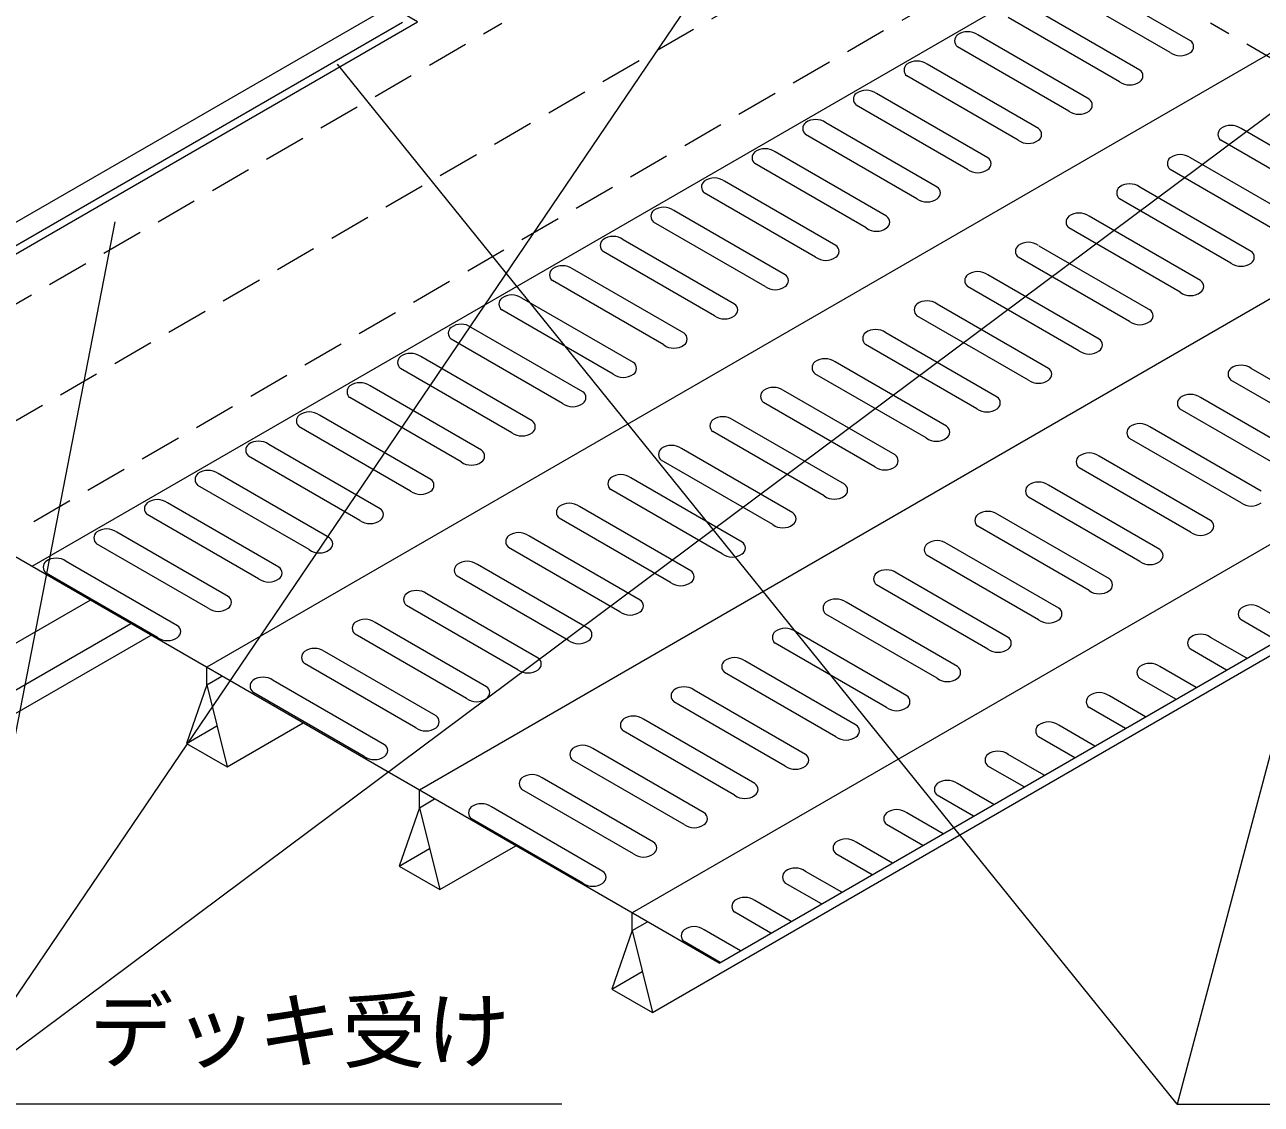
# Model space of a CAD drawing. Units: millimetres, scale not verified. Extents: x -282 to 282, y -197 to 197.
# Drawn here: x 26.19 to 63.19, y -12.12 to 20.18 of the extents above; entities that cross this region are included whole.
import ezdxf
from ezdxf.enums import TextEntityAlignment as Align

# ---------------------------------------------------------------- set-up
doc = ezdxf.new("R2010")
doc.units = ezdxf.units.MM
doc.header["$LTSCALE"] = 0.5
doc.linetypes.add('USER3', pattern=[3.75, 2.5, -1.25])
doc.layers.add('0-1_M2-1-0', color=7, linetype='Continuous', lineweight=18)
doc.styles.add('ＭＳ ゴシック', font='')
doc.styles.get('ＭＳ ゴシック').set_extended_font_data('MS Gothic')

msp = doc.modelspace()

# ---------------------------------------------------------------- linework, layer by layer
at = {"layer": '0-1_M2-1-0', "linetype": 'USER3'}
for p, q in [((60.0122, 24.6833), (25.2699, 4.6248)), ((51.0705, 22.8458), (22.3903, 6.2873)), ((25.3062, 11.4708), (40.4617, 20.2208)), ((76.8347, 11.4708), (61.6793, 20.2208))]:
    msp.add_line(p, q, dxfattribs=at)
at = {"layer": '0-1_M2-1-0'}
for p, q in [((61.1414, 24.0259), (26.3991, 3.9674)), ((61.0731, 19.6958), (57.7389, 21.6208)), ((60.4668, 19.3458), (57.1336, 21.2703)), ((25.3062, 13.9208), (37.4882, 20.9541)), ((59.5575, 18.8208), (56.2233, 20.7458)), ((58.9513, 18.4708), (55.618, 20.3953)), ((25.3062, 13.2208), (37.4882, 20.2541)), ((64.8619, 20.1333), (31.6352, 0.9498)), ((58.042, 17.9458), (54.7078, 19.8708)), ((57.4358, 17.5958), (54.1025, 19.5203)), ((23.7459, -12.115), (65.3498, 18.9222)), ((56.5264, 17.0708), (53.1922, 18.9958)), ((55.9202, 16.7208), (52.5869, 18.6453)), ((54.4047, 15.8458), (51.0714, 17.7703)), ((55.0109, 16.1958), (51.6767, 18.1208)), ((53.4953, 15.3208), (50.1611, 17.2458)), ((65.9228, 15.1458), (62.5886, 17.0708)), ((52.8891, 14.9708), (49.5558, 16.8953)), ((65.3166, 14.7958), (61.9833, 16.7203)), ((71.2272, 16.4583), (38.0005, -2.7252)), ((51.9798, 14.4458), (48.6456, 16.3708)), ((51.3736, 14.0958), (48.0403, 16.0203)), ((64.4073, 14.2708), (61.0731, 16.1958)), ((63.801, 13.9208), (60.4678, 15.8453)), ((50.4643, 13.5708), (47.1301, 15.4958)), ((62.8917, 13.3958), (59.5575, 15.3208)), ((49.858, 13.2208), (46.5247, 15.1453)), ((62.2855, 13.0458), (58.9522, 14.9703)), ((48.9487, 12.6958), (45.6145, 14.6208)), ((61.3762, 12.5208), (58.042, 14.4458)), ((48.3425, 12.3458), (45.0092, 14.2703)), ((60.77, 12.1708), (57.4367, 14.0953)), ((47.4332, 11.8208), (44.099, 13.7458)), ((47.4332, 11.8208), (44.099, 13.7458)), ((46.8269, 11.4708), (43.4937, 13.3953)), ((46.8269, 11.4708), (43.4937, 13.3953)), ((79.108, 13.6583), (44.3657, -6.4002)), ((59.8853, 11.6294), (56.5511, 13.5544)), ((59.2544, 11.2958), (55.9211, 13.2203)), ((45.9176, 10.9458), (42.5834, 12.8708)), ((58.3451, 10.7708), (55.0109, 12.6958)), ((45.3114, 10.5958), (41.9781, 12.5203)), ((57.7389, 10.4208), (54.4056, 12.3453)), ((44.4021, 10.0708), (41.0679, 11.9958)), ((46.9662, -7.9015), (81.7085, 12.1569)), ((43.7959, 9.7208), (40.4626, 11.6453)), ((56.8295, 9.8958), (53.4953, 11.8208)), ((42.8865, 9.1958), (39.5523, 11.1208)), ((56.2233, 9.5458), (52.89, 11.4703)), ((42.2803, 8.8458), (38.947, 10.7703)), ((55.2893, 9.0371), (51.9551, 10.9621)), ((54.6831, 8.6871), (51.3498, 10.6116)), ((41.371, 8.3208), (38.0368, 10.2458)), ((53.7738, 8.1621), (50.4396, 10.0871)), ((40.7648, 7.9708), (37.4315, 9.8953)), ((53.1676, 7.8121), (49.8343, 9.7366)), ((66.2259, 7.9708), (62.8917, 9.8958)), ((46.9662, -7.9015), (16.9344, 9.4373)), ((39.8554, 7.4458), (36.5212, 9.3708)), ((65.6197, 7.6208), (62.2864, 9.5453)), ((39.2492, 7.0958), (35.9159, 9.0203)), ((52.2336, 7.3035), (48.8994, 9.2285)), ((64.7104, 7.0958), (61.3762, 9.0208)), ((51.6274, 6.9535), (48.2941, 8.878)), ((64.1042, 6.7458), (60.7709, 8.6703)), ((37.7337, 6.2208), (34.4004, 8.1453)), ((38.3399, 6.5708), (35.0057, 8.4958)), ((50.7181, 6.4285), (47.3839, 8.3535)), ((63.1948, 6.2208), (59.8606, 8.1458)), ((44.972, -9.3752), (75.2322, 8.0956)), ((50.1118, 6.0785), (46.7786, 8.003)), ((62.5886, 5.8708), (59.2553, 7.7953)), ((36.8244, 5.6958), (33.4902, 7.6208)), ((49.1779, 5.5699), (45.8437, 7.4949)), ((36.2181, 5.3458), (32.8848, 7.2703)), ((48.5716, 5.2199), (45.2384, 7.1443)), ((61.6793, 5.3458), (58.3451, 7.2708)), ((35.3088, 4.8208), (31.9746, 6.7458)), ((61.0731, 4.9958), (57.7398, 6.9203)), ((34.7026, 4.4708), (31.3693, 6.3953)), ((47.6623, 4.6949), (44.3281, 6.6199)), ((60.1637, 4.4708), (56.8295, 6.3958)), ((47.0561, 4.3449), (43.7228, 6.2693)), ((59.5575, 4.1208), (56.2242, 6.0453)), ((33.7933, 3.9458), (30.4591, 5.8708)), ((46.1221, 3.8362), (42.7879, 5.7612)), ((33.187, 3.5958), (29.8538, 5.5203)), ((45.5159, 3.4862), (42.1826, 5.4107)), ((58.6482, 3.5958), (55.314, 5.5208)), ((32.2777, 3.0708), (28.9435, 4.9958)), ((44.6066, 2.9612), (41.2724, 4.8862)), ((58.042, 3.2458), (54.7087, 5.1703)), ((31.6715, 2.7208), (28.3382, 4.6453)), ((44.0004, 2.6112), (40.6671, 4.5357)), ((57.1327, 2.7208), (53.7985, 4.6458)), ((30.7622, 2.1958), (27.428, 4.1208)), ((56.5264, 2.3708), (53.1931, 4.2953)), ((30.156, 1.8458), (26.8227, 3.7703)), ((43.0664, 2.1026), (39.7322, 4.0276)), ((55.6171, 1.8458), (52.2829, 3.7708)), ((42.4602, 1.7526), (39.1269, 3.677)), ((55.0109, 1.4958), (51.6776, 3.4203)), ((25.8761, 1.6498), (28.1494, 2.9623)), ((41.5508, 1.2276), (38.2166, 3.1526)), ((40.9446, 0.8776), (37.6113, 2.802)), ((54.1016, 0.9708), (50.7674, 2.8958)), ((64.2797, 2.0944), (63.1948, 2.7208)), ((15.7884, -5.5743), (29.3618, 2.2623)), ((40.0106, 0.3689), (36.6764, 2.2939)), ((53.4953, 0.6208), (50.1621, 2.5453)), ((63.6735, 1.7444), (62.5895, 2.3703)), ((15.7884, -6.2743), (29.9681, 1.9123)), ((39.4044, 0.0189), (36.0711, 1.9434)), ((52.586, 0.0958), (49.2518, 2.0208)), ((51.9798, -0.2542), (48.6465, 1.6703)), ((62.1579, 0.8694), (61.074, 1.4953)), ((62.7642, 1.2194), (61.6793, 1.8458)), ((38.4951, -0.5061), (35.1609, 1.4189)), ((51.0705, -0.7792), (47.7363, 1.1458)), ((31.6352, 0.4248), (31.6352, 0.9498)), ((37.8889, -0.8561), (34.5556, 1.0684)), ((50.4643, -1.1292), (47.131, 0.7953)), ((61.2486, 0.3444), (60.1637, 0.9708)), ((31.6352, 0.4248), (31.0289, -1.3252)), ((31.6352, 0.4248), (32.0898, 0.6873)), ((31.6352, 0.4248), (32.2414, -2.0252)), ((36.9549, -1.3647), (33.6207, 0.5603)), ((60.6424, -0.0056), (59.5584, 0.6203)), ((36.3487, -1.7147), (33.0154, 0.2098)), ((49.5549, -1.6542), (46.2207, 0.2708)), ((59.7331, -0.5306), (58.6482, 0.0958)), ((48.9487, -2.0042), (45.6154, -0.0797)), ((59.1269, -0.8806), (58.0429, -0.2547)), ((32.2414, -2.0252), (34.5147, -0.7127)), ((48.0394, -2.5292), (44.7052, -0.6042)), ((31.0289, -1.3252), (31.9383, -0.8002)), ((47.4332, -2.8792), (44.0999, -0.9547)), ((58.2175, -1.4056), (57.1327, -0.7792)), ((31.0289, -1.3252), (32.2414, -2.0252)), ((46.5238, -3.4042), (43.1896, -1.4792)), ((57.6113, -1.7556), (56.5273, -1.1297)), ((45.9176, -3.7542), (42.5843, -1.8297)), ((56.702, -2.2806), (55.6171, -1.6542)), ((56.0958, -2.6306), (55.0118, -2.0047)), ((45.0083, -4.2792), (41.6741, -2.3542)), ((55.1864, -3.1556), (54.1016, -2.5292)), ((38.0005, -3.2502), (38.0005, -2.7252)), ((44.4021, -4.6292), (41.0688, -2.7047)), ((54.5802, -3.5056), (53.4962, -2.8797)), ((38.0005, -3.2502), (37.3942, -5.0002)), ((38.0005, -3.2502), (38.4551, -2.9877)), ((38.0005, -3.2502), (38.6067, -5.7002)), ((43.4928, -5.1542), (40.1586, -3.2292)), ((42.8865, -5.5042), (39.5532, -3.5797)), ((53.6709, -4.0306), (52.586, -3.4042)), ((53.0647, -4.3806), (51.9807, -3.7547)), ((38.6067, -5.7002), (40.88, -4.3877)), ((52.1554, -4.9056), (51.0705, -4.2792)), ((37.3942, -5.0002), (38.3036, -4.4752)), ((51.5491, -5.2556), (50.4652, -4.6297)), ((37.3942, -5.0002), (38.6067, -5.7002)), ((50.6398, -5.7806), (49.5549, -5.1542)), ((50.0336, -6.1306), (48.9496, -5.5047)), ((49.1243, -6.6556), (48.0394, -6.0292)), ((44.3657, -6.9252), (44.3657, -6.4002)), ((48.518, -7.0056), (47.4341, -6.3797)), ((44.3657, -6.9252), (43.7595, -8.6752)), ((44.3657, -6.9252), (44.8204, -6.6627)), ((44.3657, -6.9252), (44.972, -9.3752)), ((47.6087, -7.5306), (46.5238, -6.9042)), ((47.0025, -7.8806), (45.9185, -7.2547)), ((43.7595, -8.6752), (44.6688, -8.1502)), ((43.7595, -8.6752), (44.972, -9.3752)), ((23.7459, -12.115), (42.2601, -12.115)), ((60.6778, -12.1237), (76.2429, -12.1237))]:
    msp.add_line(p, q, dxfattribs=at)
for points in [[(28.8838, 14.2811), (23.7459, -12.115), (48.0364, 23.714)], [(25.2662, 12.9434), (37.9385, 20.2597), (37.4882, 20.5197)], [(68.6312, 17.7628), (60.6778, -12.1237), (35.5477, 18.9929)]]:
    msp.add_lwpolyline(points, dxfattribs=at)
for centre, radius, start, end in [((54.2439, 19.6959), 0.2255, 129.1342, 231.16176), ((54.4047, 19.4407), 0.5262, 54.82765, 125.17235), ((60.9599, 19.5208), 0.2084, 302.88273, 57.11727), ((60.77, 19.7731), 0.5239, 234.65155, 305.34845), ((52.7283, 18.8209), 0.2255, 129.1342, 231.16176), ((52.8891, 18.5657), 0.5262, 54.82765, 125.17235), ((59.4444, 18.6458), 0.2084, 302.88273, 57.11727), ((51.3736, 17.6907), 0.5262, 54.82765, 125.17235), ((59.2544, 18.8981), 0.5239, 234.65155, 305.34845), ((51.2128, 17.9459), 0.2255, 129.1342, 231.16176), ((57.9288, 17.7708), 0.2084, 302.88273, 57.11727), ((57.7389, 18.0231), 0.5239, 234.65155, 305.34845), ((49.6972, 17.0709), 0.2255, 129.1342, 231.16176), ((49.858, 16.8157), 0.5262, 54.82765, 125.17235), ((56.4133, 16.8958), 0.2084, 302.88273, 57.11727), ((62.1247, 16.8959), 0.2255, 129.1342, 231.16176), ((62.2855, 16.6407), 0.5262, 54.82765, 125.17235), ((56.2233, 17.1481), 0.5239, 234.65155, 305.34845), ((48.1817, 16.1959), 0.2255, 129.1342, 231.16176), ((48.3425, 15.9407), 0.5262, 54.82765, 125.17235), ((60.77, 15.7657), 0.5262, 54.82765, 125.17235), ((54.8978, 16.0208), 0.2084, 302.88273, 57.11727), ((60.6092, 16.0209), 0.2255, 129.1342, 231.16176), ((46.8269, 15.0657), 0.5262, 54.82765, 125.17235), ((54.7078, 16.2731), 0.5239, 234.65155, 305.34845), ((46.6661, 15.3209), 0.2255, 129.1342, 231.16176), ((53.3822, 15.1458), 0.2084, 302.88273, 57.11727), ((59.0936, 15.1459), 0.2255, 129.1342, 231.16176), ((59.2544, 14.8907), 0.5262, 54.82765, 125.17235), ((53.1922, 15.3981), 0.5239, 234.65155, 305.34845), ((45.1506, 14.4459), 0.2255, 129.1342, 231.16176), ((45.3114, 14.1907), 0.5262, 54.82765, 125.17235), ((51.8667, 14.2708), 0.2084, 302.88273, 57.11727), ((57.5781, 14.2709), 0.2255, 129.1342, 231.16176), ((57.7389, 14.0157), 0.5262, 54.82765, 125.17235), ((51.6767, 14.5231), 0.5239, 234.65155, 305.34845), ((43.6351, 13.5709), 0.2255, 129.1342, 231.16176), ((43.6351, 13.5709), 0.2255, 129.1342, 231.16176), ((43.7959, 13.3157), 0.5262, 54.82765, 125.17235), ((43.7959, 13.3157), 0.5262, 54.82765, 125.17235), ((50.3511, 13.3958), 0.2084, 302.88273, 57.11727), ((56.0625, 13.3959), 0.2255, 129.1342, 231.16176), ((56.2233, 13.1407), 0.5262, 54.82765, 125.17235), ((62.7786, 13.2208), 0.2084, 302.88273, 57.11727), ((42.2803, 12.4407), 0.5262, 54.82765, 125.17235), ((50.1611, 13.6481), 0.5239, 234.65155, 305.34845), ((62.5886, 13.4731), 0.5239, 234.65155, 305.34845), ((42.1195, 12.6959), 0.2255, 129.1342, 231.16176), ((48.8356, 12.5208), 0.2084, 302.88273, 57.11727), ((54.547, 12.5209), 0.2255, 129.1342, 231.16176), ((54.7078, 12.2657), 0.5262, 54.82765, 125.17235), ((48.6456, 12.7731), 0.5239, 234.65155, 305.34845), ((61.263, 12.3458), 0.2084, 302.88273, 57.11727), ((40.604, 11.8209), 0.2255, 129.1342, 231.16176), ((40.7648, 11.5657), 0.5262, 54.82765, 125.17235), ((53.1922, 11.3907), 0.5262, 54.82765, 125.17235), ((61.0731, 12.5981), 0.5239, 234.65155, 305.34845), ((47.32, 11.6458), 0.2084, 302.88273, 57.11727), ((47.32, 11.6458), 0.2084, 302.88273, 57.11727), ((53.0314, 11.6459), 0.2255, 129.1342, 231.16176), ((59.7475, 11.4708), 0.2084, 302.88273, 57.11727), ((39.0884, 10.9459), 0.2255, 129.1342, 231.16176), ((39.2492, 10.6907), 0.5262, 54.82765, 125.17235), ((47.1301, 11.8981), 0.5239, 234.65155, 305.34845), ((47.1301, 11.8981), 0.5239, 234.65155, 305.34845), ((59.5575, 11.7231), 0.5239, 234.65155, 305.34845), ((45.8045, 10.7708), 0.2084, 302.88273, 57.11727), ((51.4912, 10.7873), 0.2255, 129.1342, 231.16176), ((51.652, 10.532), 0.5262, 54.82765, 125.17235), ((58.2319, 10.5958), 0.2084, 302.88273, 57.11727), ((45.6145, 11.0231), 0.5239, 234.65155, 305.34845), ((58.042, 10.8481), 0.5239, 234.65155, 305.34845), ((37.5729, 10.0709), 0.2255, 129.1342, 231.16176), ((37.7337, 9.8157), 0.5262, 54.82765, 125.17235), ((44.2889, 9.8958), 0.2084, 302.88273, 57.11727), ((49.9757, 9.9123), 0.2255, 129.1342, 231.16176), ((50.1365, 9.657), 0.5262, 54.82765, 125.17235), ((44.099, 10.1481), 0.5239, 234.65155, 305.34845), ((56.7164, 9.7208), 0.2084, 302.88273, 57.11727), ((62.4278, 9.7209), 0.2255, 129.1342, 231.16176), ((62.5886, 9.4657), 0.5262, 54.82765, 125.17235), ((36.0573, 9.1959), 0.2255, 129.1342, 231.16176), ((36.2181, 8.9407), 0.5262, 54.82765, 125.17235), ((48.5963, 8.7984), 0.5262, 54.82765, 125.17235), ((56.5264, 9.9731), 0.5239, 234.65155, 305.34845), ((42.7734, 9.0208), 0.2084, 302.88273, 57.11727), ((48.4355, 9.0536), 0.2255, 129.1342, 231.16176), ((55.1762, 8.8621), 0.2084, 302.88273, 57.11727), ((60.9123, 8.8459), 0.2255, 129.1342, 231.16176), ((61.0731, 8.5907), 0.5262, 54.82765, 125.17235), ((34.7026, 8.0657), 0.5262, 54.82765, 125.17235), ((42.5834, 9.2731), 0.5239, 234.65155, 305.34845), ((54.9862, 9.1145), 0.5239, 234.65155, 305.34845), ((34.5418, 8.3209), 0.2255, 129.1342, 231.16176), ((41.2579, 8.1458), 0.2084, 302.88273, 57.11727), ((46.92, 8.1786), 0.2255, 129.1342, 231.16176), ((47.0808, 7.9234), 0.5262, 54.82765, 125.17235), ((53.6607, 7.9871), 0.2084, 302.88273, 57.11727), ((59.3967, 7.9709), 0.2255, 129.1342, 231.16176), ((59.5575, 7.7157), 0.5262, 54.82765, 125.17235), ((41.0679, 8.3981), 0.5239, 234.65155, 305.34845), ((53.4707, 8.2395), 0.5239, 234.65155, 305.34845), ((33.0262, 7.4459), 0.2255, 129.1342, 231.16176), ((33.187, 7.1907), 0.5262, 54.82765, 125.17235), ((39.7423, 7.2708), 0.2084, 302.88273, 57.11727), ((45.3798, 7.32), 0.2255, 129.1342, 231.16176), ((45.5406, 7.0647), 0.5262, 54.82765, 125.17235), ((39.5523, 7.5231), 0.5239, 234.65155, 305.34845), ((52.1205, 7.1285), 0.2084, 302.88273, 57.11727), ((57.8812, 7.0959), 0.2255, 129.1342, 231.16176), ((58.042, 6.8407), 0.5262, 54.82765, 125.17235), ((31.5107, 6.5709), 0.2255, 129.1342, 231.16176), ((31.6715, 6.3157), 0.5262, 54.82765, 125.17235), ((44.025, 6.1897), 0.5262, 54.82765, 125.17235), ((51.9305, 7.3808), 0.5239, 234.65155, 305.34845), ((38.2268, 6.3958), 0.2084, 302.88273, 57.11727), ((43.8642, 6.445), 0.2255, 129.1342, 231.16176), ((50.6049, 6.2535), 0.2084, 302.88273, 57.11727), ((56.3656, 6.2209), 0.2255, 129.1342, 231.16176), ((56.5264, 5.9657), 0.5262, 54.82765, 125.17235), ((30.156, 5.4407), 0.5262, 54.82765, 125.17235), ((38.0368, 6.6481), 0.5239, 234.65155, 305.34845), ((50.415, 6.5058), 0.5239, 234.65155, 305.34845), ((29.9952, 5.6959), 0.2255, 129.1342, 231.16176), ((36.7112, 5.5208), 0.2084, 302.88273, 57.11727), ((42.324, 5.5863), 0.2255, 129.1342, 231.16176), ((42.4848, 5.3311), 0.5262, 54.82765, 125.17235), ((49.0647, 5.3949), 0.2084, 302.88273, 57.11727), ((55.0109, 5.0907), 0.5262, 54.82765, 125.17235), ((62.8917, 6.2981), 0.5239, 234.65155, 305.34845), ((36.5212, 5.7731), 0.5239, 234.65155, 305.34845), ((48.8748, 5.6472), 0.5239, 234.65155, 305.34845), ((54.8501, 5.3459), 0.2255, 129.1342, 231.16176), ((61.5661, 5.1708), 0.2084, 302.88273, 57.11727), ((28.4796, 4.8209), 0.2255, 129.1342, 231.16176), ((28.6404, 4.5657), 0.5262, 54.82765, 125.17235), ((35.1957, 4.6458), 0.2084, 302.88273, 57.11727), ((40.8085, 4.7113), 0.2255, 129.1342, 231.16176), ((40.9693, 4.4561), 0.5262, 54.82765, 125.17235), ((61.3762, 5.4231), 0.5239, 234.65155, 305.34845), ((35.0057, 4.8981), 0.5239, 234.65155, 305.34845), ((47.5492, 4.5199), 0.2084, 302.88273, 57.11727), ((53.3345, 4.4709), 0.2255, 129.1342, 231.16176), ((53.4953, 4.2157), 0.5262, 54.82765, 125.17235), ((60.0506, 4.2958), 0.2084, 302.88273, 57.11727), ((26.9641, 3.9459), 0.2255, 129.1342, 231.16176), ((27.1249, 3.6907), 0.5262, 54.82765, 125.17235), ((39.4291, 3.5974), 0.5262, 54.82765, 125.17235), ((47.3592, 4.7722), 0.5239, 234.65155, 305.34845), ((59.8606, 4.5481), 0.5239, 234.65155, 305.34845), ((33.6801, 3.7708), 0.2084, 302.88273, 57.11727), ((39.2683, 3.8527), 0.2255, 129.1342, 231.16176), ((46.009, 3.6612), 0.2084, 302.88273, 57.11727), ((51.819, 3.5959), 0.2255, 129.1342, 231.16176), ((51.9798, 3.3407), 0.5262, 54.82765, 125.17235), ((33.4902, 4.0231), 0.5239, 234.65155, 305.34845), ((45.819, 3.9135), 0.5239, 234.65155, 305.34845), ((58.5351, 3.4208), 0.2084, 302.88273, 57.11727), ((32.1646, 2.8958), 0.2084, 302.88273, 57.11727), ((37.7527, 2.9777), 0.2255, 129.1342, 231.16176), ((37.9135, 2.7224), 0.5262, 54.82765, 125.17235), ((44.4934, 2.7862), 0.2084, 302.88273, 57.11727), ((50.4643, 2.4657), 0.5262, 54.82765, 125.17235), ((58.3451, 3.6731), 0.5239, 234.65155, 305.34845), ((31.9746, 3.1481), 0.5239, 234.65155, 305.34845), ((44.3035, 3.0385), 0.5239, 234.65155, 305.34845), ((50.3035, 2.7209), 0.2255, 129.1342, 231.16176), ((57.0195, 2.5458), 0.2084, 302.88273, 57.11727), ((62.7309, 2.5459), 0.2255, 129.1342, 231.16176), ((62.8917, 2.2907), 0.5262, 54.82765, 125.17235), ((36.2125, 2.119), 0.2255, 129.1342, 231.16176), ((36.3733, 1.8638), 0.5262, 54.82765, 125.17235), ((56.8295, 2.7981), 0.5239, 234.65155, 305.34845), ((30.649, 2.0208), 0.2084, 302.88273, 57.11727), ((42.9532, 1.9276), 0.2084, 302.88273, 57.11727), ((48.7879, 1.8459), 0.2255, 129.1342, 231.16176), ((48.9487, 1.5907), 0.5262, 54.82765, 125.17235), ((61.3762, 1.4157), 0.5262, 54.82765, 125.17235), ((30.4591, 2.2731), 0.5239, 234.65155, 305.34845), ((34.8578, 0.9888), 0.5262, 54.82765, 125.17235), ((42.7633, 2.1799), 0.5239, 234.65155, 305.34845), ((55.314, 1.9231), 0.5239, 234.65155, 305.34845), ((55.504, 1.6708), 0.2084, 302.88273, 57.11727), ((61.2154, 1.6709), 0.2255, 129.1342, 231.16176), ((34.697, 1.244), 0.2255, 129.1342, 231.16176), ((41.4377, 1.0526), 0.2084, 302.88273, 57.11727), ((47.2724, 0.9709), 0.2255, 129.1342, 231.16176), ((47.4332, 0.7157), 0.5262, 54.82765, 125.17235), ((41.2477, 1.3049), 0.5239, 234.65155, 305.34845), ((53.9884, 0.7958), 0.2084, 302.88273, 57.11727), ((59.6998, 0.7959), 0.2255, 129.1342, 231.16176), ((59.8606, 0.5407), 0.5262, 54.82765, 125.17235), ((33.1568, 0.3854), 0.2255, 129.1342, 231.16176), ((33.3176, 0.1301), 0.5262, 54.82765, 125.17235), ((53.7985, 1.0481), 0.5239, 234.65155, 305.34845), ((39.7075, 0.4462), 0.5239, 234.65155, 305.34845), ((39.8975, 0.1939), 0.2084, 302.88273, 57.11727), ((45.7568, 0.0959), 0.2255, 129.1342, 231.16176), ((45.9176, -0.1593), 0.5262, 54.82765, 125.17235), ((52.4729, -0.0792), 0.2084, 302.88273, 57.11727), ((58.1843, -0.0791), 0.2255, 129.1342, 231.16176), ((58.3451, -0.3343), 0.5262, 54.82765, 125.17235), ((52.2829, 0.1731), 0.5239, 234.65155, 305.34845), ((38.382, -0.6811), 0.2084, 302.88273, 57.11727), ((44.2413, -0.7791), 0.2255, 129.1342, 231.16176), ((44.4021, -1.0343), 0.5262, 54.82765, 125.17235), ((56.8295, -1.2093), 0.5262, 54.82765, 125.17235), ((38.192, -0.4288), 0.5239, 234.65155, 305.34845), ((50.9573, -0.9542), 0.2084, 302.88273, 57.11727), ((56.6687, -0.9541), 0.2255, 129.1342, 231.16176), ((36.8418, -1.5397), 0.2084, 302.88273, 57.11727), ((42.7257, -1.6541), 0.2255, 129.1342, 231.16176), ((42.8865, -1.9093), 0.5262, 54.82765, 125.17235), ((50.7674, -0.7019), 0.5239, 234.65155, 305.34845), ((36.6518, -1.2874), 0.5239, 234.65155, 305.34845), ((49.4418, -1.8292), 0.2084, 302.88273, 57.11727), ((55.1532, -1.8291), 0.2255, 129.1342, 231.16176), ((55.314, -2.0843), 0.5262, 54.82765, 125.17235), ((49.2518, -1.5769), 0.5239, 234.65155, 305.34845), ((41.2102, -2.5291), 0.2255, 129.1342, 231.16176), ((41.371, -2.7843), 0.5262, 54.82765, 125.17235), ((47.9262, -2.7042), 0.2084, 302.88273, 57.11727), ((53.6377, -2.7041), 0.2255, 129.1342, 231.16176), ((53.7985, -2.9593), 0.5262, 54.82765, 125.17235), ((47.7363, -2.4519), 0.5239, 234.65155, 305.34845), ((39.6946, -3.4041), 0.2255, 129.1342, 231.16176), ((39.8554, -3.6593), 0.5262, 54.82765, 125.17235), ((52.2829, -3.8343), 0.5262, 54.82765, 125.17235), ((46.4107, -3.5792), 0.2084, 302.88273, 57.11727), ((52.1221, -3.5791), 0.2255, 129.1342, 231.16176), ((46.2207, -3.3269), 0.5239, 234.65155, 305.34845), ((44.8952, -4.4542), 0.2084, 302.88273, 57.11727), ((50.6066, -4.4541), 0.2255, 129.1342, 231.16176), ((50.7674, -4.7093), 0.5262, 54.82765, 125.17235), ((44.7052, -4.2019), 0.5239, 234.65155, 305.34845), ((43.3796, -5.3292), 0.2084, 302.88273, 57.11727), ((49.091, -5.3291), 0.2255, 129.1342, 231.16176), ((49.2518, -5.5843), 0.5262, 54.82765, 125.17235), ((43.1896, -5.0769), 0.5239, 234.65155, 305.34845), ((47.5755, -6.2041), 0.2255, 129.1342, 231.16176), ((47.7363, -6.4593), 0.5262, 54.82765, 125.17235), ((46.0599, -7.0791), 0.2255, 129.1342, 231.16176), ((46.2207, -7.3343), 0.5262, 54.82765, 125.17235)]:
    msp.add_arc(centre, radius, start, end, dxfattribs=at)

# ---------------------------------------------------------------- texts
at = {"layer": '0-1_M2-1-0', "style": 'ＭＳ ゴシック'}
msp.add_text('デッキ受け', height=1.848, dxfattribs=at).set_placement((28.1153, -11.3999), align=Align.BOTTOM_LEFT)

doc.saveas('drawing.dxf')
